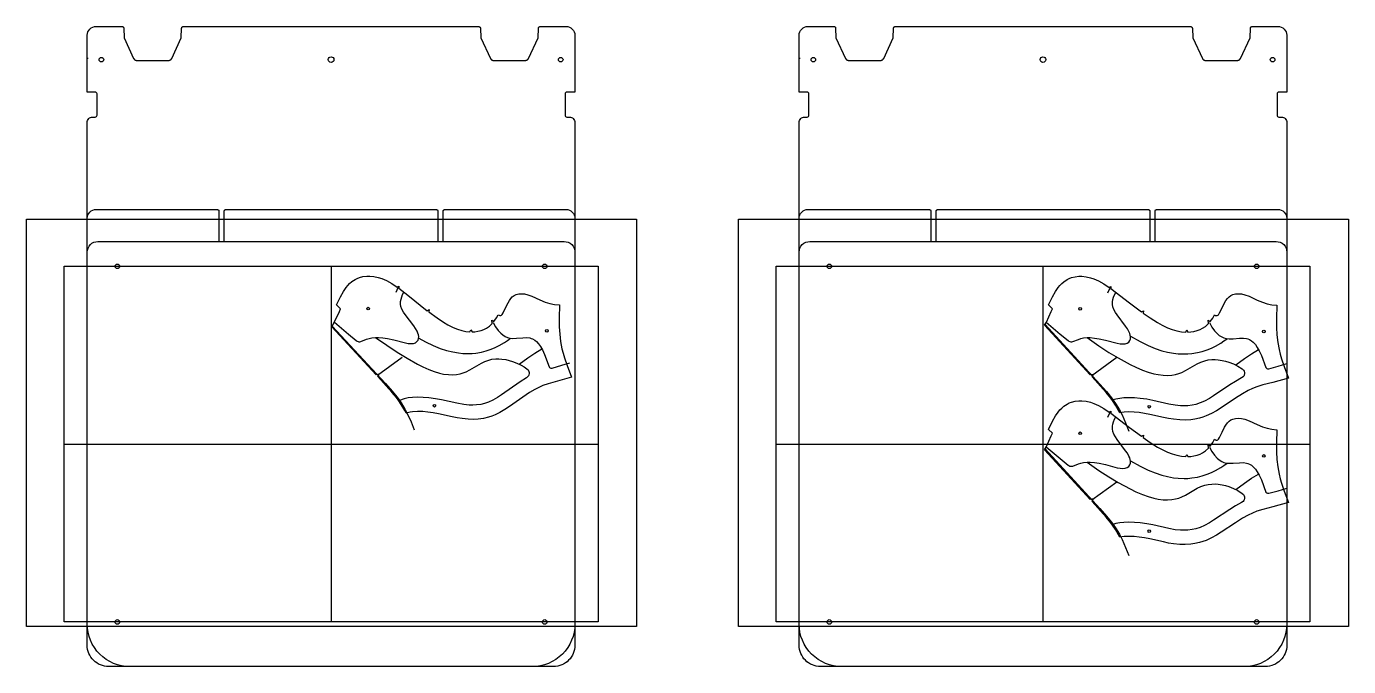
# Model space of a CAD drawing. Extents: x 1404 to 5287, y 970 to 2130.
# Drawn here: x 4545 to 5287, y 1770 to 2130 of the extents above; entities that cross this region are included whole.
import ezdxf

# ---------------------------------------------------------------- set-up
doc = ezdxf.new("R2010")
doc.units = 0
doc.header["$MEASUREMENT"] = 0
doc.layers.get('0').update_dxf_attribs({"linetype": 'CONTINUOUS'})
for name, color, linetype in [('1', 7, 'CONTINUOUS'), ('13', 7, 'CONTINUOUS'), ('8', 7, 'CONTINUOUS'), ('____78', 3, 'CONTINUOUS'), ('____79', 6, 'CONTINUOUS'), ('________', 1, 'CONTINUOUS'), ('___挂钉孔___', 3, 'CONTINUOUS'), ('车缝线', 5, 'CONTINUOUS')]:
    doc.layers.add(name, color=color, linetype=linetype)
doc.layers.get('0').off()
doc.styles.get("Standard").update_dxf_attribs({"font": 'txt', "bigfont": 'gbcbig.shx'})

# ---------------------------------------------------------------- blocks, each defined once
blk = doc.blocks.new('后领口内外-8', base_point=(71.88286, 244.97688))
at = {"layer": '1', "color": 7}
blk.add_lwpolyline([(135.3975, 258.8589), (134.2243, 251.6046), (133.6185, 246.6504), (133.3102, 242.506), (133.2464, 238.3549), (133.4682, 234.2758), (133.7554, 231.6638), (134.1477, 229.0664), (135.04, 224.5871), (136.6258, 217.7422), (128.5142, 216.4995), (123.1668, 215.7888), (119.9941, 215.1853), (117.5854, 214.5345), (115.2241, 213.7226), (111.9943, 212.3519), (107.9544, 210.3365), (99.8346, 206.0677), (97.0112, 204.7182), (94.1199, 203.5177), (91.179, 202.546), (89.2483, 202.0621), (87.2917, 201.707), (84.4656, 201.4418), (81.4419, 201.4506), (78.6963, 201.6922), (75.9767, 202.1322), (72.6479, 202.9172), (69.914, 203.7326), (67.2137, 204.6555), (59.8121, 207.4042), (56.9329, 208.3614), (54.0163, 209.1901), (51.1986, 209.8299), (48.3389, 210.298), (45.5377, 210.54), (44.1812, 210.5394), (41.795, 210.2708), (41.2678, 211.7272), (39.7, 215.521), (38.6954, 217.6179), (37.6014, 219.6673), (35.5087, 223.0962), (28.8283, 232.7365), (29.7152, 234.0676), (27.9674, 233.9647), (6.9916, 263.8885), (8.9382, 266.4627), (12.3676, 271.9662), (13.2582, 273.409), (11.2137, 275.7937), (14.1029, 280.0964), (16.1638, 282.842), (17.9416, 284.8325), (19.0414, 285.8599), (20.2227, 286.7926), (21.5953, 287.6733), (23.53, 288.6069), (24.8356, 289.0599), (26.1763, 289.3872), (28.1556, 289.6288), (30.3247, 289.5994), (31.9483, 289.3954), (34.288, 288.8425), (36.646, 287.976), (38.53, 287.0482), (40.9441, 285.5529), (43.6738, 283.4846), (46.433, 281.069), (47.4042, 281.5238), (47.1617, 280.3849), (51.6725, 275.8436), (61.3058, 265.7408), (62.5896, 266.1465), (62.1488, 264.8865), (66.2413, 260.9289), (69.5862, 258.0042), (71.8099, 256.2492), (74.425, 254.4351), (76.7092, 253.1086), (79.1005, 252.0001), (81.2697, 251.2488), (83.5085, 250.721), (84.1749, 251.8208), (84.6954, 250.5425), (86.1739, 250.4197), (87.9226, 250.4218), (89.8762, 250.631), (91.4678, 250.9883), (93.0034, 251.5257), (94.7607, 252.4236), (96.5377, 253.6735), (96.5967, 255.5679), (97.6622, 254.666), (99.2751, 256.4165), (100.5598, 258.1036), (101.0031, 257.7095), (101.4234, 257.5345), (101.8862, 257.4987), (102.3389, 257.6015), (102.7292, 257.8359), (103.4131, 258.7484), (105.1416, 261.4183), (106.9518, 264.0245), (107.8404, 265.1331), (108.8239, 266.1637), (109.7649, 266.9396), (110.8124, 267.5455), (112.0361, 267.9345), (113.5934, 268.0959), (115.1764, 267.9902), (116.7191, 267.6528), (118.5687, 266.9574), (120.7527, 265.801), (124.9024, 263.1574), (127.7129, 261.548), (130.1568, 260.4053), (132.6903, 259.5022), (135.3975, 258.8589)], dxfattribs=at)
at = {"layer": '13', "color": 7}
for centre in [(28.6405, 271.35123), (126.39938, 245.36473), (58.08636, 212.2471)]:
    blk.add_circle(centre, 0.75, dxfattribs=at)
at = {"layer": '8', "color": 1}
for points in [[(8.8276, 266.305), (15.6531, 258.6546), (19.5734, 254.4759), (19.9892, 254.1151), (20.4698, 253.8311), (21.0009, 253.6441), (21.5568, 253.5551), (22.1147, 253.5755), (25.3266, 254.431), (26.852, 254.7097), (28.3873, 254.851), (30.5247, 254.7894), (32.1663, 254.5668), (34.6174, 254.0157), (37.0316, 253.2895), (40.466, 252.0659), (46.8663, 249.4431), (48.34, 248.9684), (49.8669, 248.642), (51.2013, 248.5498), (52.412, 248.7762), (53.2778, 249.2583), (54.0481, 250.0733), (54.4629, 250.9531), (54.6568, 252.0534), (54.641, 253.0116), (54.5026, 253.9644), (54.1968, 255.1283), (53.5414, 256.7673), (52.7448, 258.3241), (48.7757, 265.2534), (48.0313, 266.7613), (47.3806, 268.4918), (47.0486, 270.0469), (47.0054, 271.4315), (47.2523, 272.9153), (47.648, 274.1339), (48.1661, 275.3155), (48.8796, 276.6401), (49.6858, 277.8951)], [(46.7988, 280.7279), (45.1457, 278.1667)], [(7.3198, 264.2919), (32.5957, 228.2351), (35.7681, 223.6089), (38.037, 219.9128), (39.8258, 216.4453), (41.4607, 212.6243), (42.5452, 209.6221), (43.9393, 205.0137), (45.1046, 200.3019)], [(30.5248, 254.7893), (36.1792, 249.5011), (41.4448, 244.9163), (46.5764, 240.7264), (51.8707, 236.7276), (54.615, 234.8083), (57.7946, 232.7934), (60.5421, 231.2902), (63.3989, 229.9997), (65.6595, 229.1904), (68.2723, 228.5014), (70.4902, 228.1374), (72.7309, 227.9921), (74.8586, 228.0768), (76.6145, 228.3179), (78.3345, 228.7166), (80.5723, 229.4834), (87.4789, 232.405), (89.6283, 233.0897), (91.8272, 233.5503), (93.6842, 233.7192), (95.7925, 233.6819), (97.5425, 233.4789), (99.2661, 233.1302), (101.4339, 232.4825), (103.1891, 231.7988), (104.9031, 231.0096), (107.3014, 229.7163), (109.5652, 228.2243), (111.0416, 227.0525), (112.4358, 225.7843), (113.0059, 225.0237), (113.301, 224.2014), (113.3524, 223.63), (113.2958, 223.0547), (112.999, 222.2088), (112.6863, 221.7324), (112.2888, 221.3364), (111.4742, 220.8447), (107.6194, 219.1288), (96.2518, 213.2206), (93.8034, 212.0477), (90.9909, 210.8897), (88.4428, 210.0905), (86.1446, 209.6244), (83.9997, 209.4292), (81.5618, 209.4558), (79.5307, 209.6515), (77.5185, 209.9823), (74.6235, 210.668), (70.7909, 211.8755), (62.4803, 214.9462), (59.264, 216.0145), (55.5955, 217.0426), (52.4957, 217.7288), (49.3555, 218.2332), (46.5413, 218.4986), (44.1926, 218.5412), (41.8591, 218.3749), (39.1296, 217.8709)], [(97.1111, 254.1579), (98.1953, 251.5737), (99.3656, 249.3483), (100.562, 247.5995), (101.5713, 246.4643), (102.8387, 245.3946), (104.0137, 244.6902), (105.3076, 244.1729), (106.8032, 243.8331), (108.9158, 243.6143), (112.4904, 243.4337), (114.6642, 243.1774), (116.3434, 242.7415), (117.1364, 242.4104), (117.8798, 241.9895), (118.9943, 241.0782), (119.7652, 240.2111), (120.7703, 238.7304), (121.6129, 237.1273), (122.4696, 235.0821), (123.3366, 232.3629), (124.9378, 225.1622), (125.1385, 224.8389), (125.7609, 224.3886), (126.5053, 224.3033), (132.118, 225.1181), (136.7741, 225.9036)], [(54.4969, 251.0684), (57.9651, 248.5616), (61.9701, 245.9002), (65.6447, 243.7657), (69.0154, 242.1165), (72.4253, 240.7691), (75.5617, 239.8044), (77.9577, 239.2398), (81.1433, 238.7195), (83.2073, 238.5246), (85.2775, 238.4443), (88.4954, 238.5533), (91.1091, 238.849), (94.0173, 239.3967), (96.4022, 240.0216), (98.7409, 240.795), (101.8401, 242.0776), (103.7746, 243.0295), (105.662, 244.0716)], [(28.8411, 233.5917), (43.896, 241.7877)], [(108.5057, 228.9623), (113.789, 231.8773), (117.9926, 233.9525), (122.2081, 235.7602)]]:
    blk.add_lwpolyline(points, dxfattribs=at)
at = {"flags": 2}
for tag, p in [('PIECE-NAME', (71.88286, 250.30019)), ('SIZE/WIDTH', (71.88286, 239.65358)), ('MATERIAL', (71.88286, 239.65358))]:
    blk.add_attdef(tag, p, '', height=0.15, dxfattribs=at)
blk = doc.blocks.new('后领口内外-8_5', base_point=(334.8302, 250.6904))
at = {"layer": '1', "color": 7}
blk.add_lwpolyline([(399.5614, 265.0235), (398.3661, 257.6503), (397.7512, 252.6323), (397.4382, 248.4344), (397.3735, 244.2298), (397.5987, 240.0981), (397.8902, 237.4523), (398.2883, 234.8215), (399.1941, 230.2844), (400.7516, 223.5798), (391.6015, 222.2826), (385.9066, 221.5905), (382.5231, 220.9958), (379.9356, 220.345), (377.3942, 219.5272), (373.9722, 218.1641), (369.6801, 216.1539), (361.1299, 211.9366), (358.2019, 210.6255), (355.2108, 209.4628), (351.9901, 208.4782), (350.1299, 208.0529), (348.2485, 207.7393), (345.4501, 207.4966), (343.3391, 207.4783), (340.175, 207.6928), (337.0411, 208.171), (333.6957, 208.9512), (330.9549, 209.7665), (328.2497, 210.6923), (320.8458, 213.4498), (317.9696, 214.4073), (315.056, 215.2353), (312.2387, 215.8742), (309.3792, 216.3416), (306.6717, 216.5802), (304.2898, 216.5231), (302.426, 221.105), (301.4065, 223.2287), (300.2964, 225.3041), (298.172, 228.7776), (291.3852, 238.5504), (292.2713, 239.88), (290.523, 239.7779), (268.7285, 270.8036), (269.9773, 272.5065), (273.4066, 278.0099), (274.3136, 279.4788), (272.2656, 281.8576), (275.1419, 286.1401), (277.2028, 288.8856), (278.9806, 290.8761), (280.0804, 291.9035), (281.2617, 292.8363), (282.6345, 293.7171), (284.5692, 294.6508), (285.8747, 295.1037), (287.2154, 295.4309), (289.1942, 295.672), (291.3627, 295.6421), (292.986, 295.4378), (295.3259, 294.885), (297.685, 294.0197), (299.571, 293.0938), (301.9062, 291.6556), (304.7129, 289.5284), (307.4609, 287.0974), (308.4297, 287.5506), (308.1863, 286.4094), (317.5522, 277.0692), (323.6189, 271.2499), (324.9212, 271.6733), (324.4963, 270.431), (328.1005, 267.1864), (331.8549, 264.0967), (334.2494, 262.3244), (337.0554, 260.4981), (339.4952, 259.1646), (342.0367, 258.0497), (344.4299, 257.2648), (346.8944, 256.7245), (347.5612, 257.8331), (348.0832, 256.5621), (349.5928, 256.4501), (351.368, 256.4591), (353.351, 256.6708), (354.9662, 257.0294), (356.5251, 257.5703), (358.286, 258.4645), (360.1236, 259.7537), (360.1811, 261.6478), (361.249, 260.7463), (362.8905, 262.5246), (364.1942, 264.2334), (364.6399, 263.8382), (365.0596, 263.6637), (365.5218, 263.6279), (365.9739, 263.7304), (366.3639, 263.9641), (367.0646, 264.8996), (368.8197, 267.6042), (370.6577, 270.2438), (371.5619, 271.3688), (372.5621, 272.4144), (373.5214, 273.2035), (374.5887, 273.8198), (375.7922, 274.2067), (377.4243, 274.3806), (379.0359, 274.273), (380.6066, 273.9299), (382.4711, 273.2314), (384.7082, 272.0506), (388.9217, 269.3728), (391.7719, 267.7443), (394.25, 266.5879), (396.8186, 265.6741), (399.5614, 265.0235)], dxfattribs=at)
at = {"layer": '13', "color": 7}
for centre in [(289.6795, 277.395), (390.4235, 251.33), (321.0828, 217.7854)]:
    blk.add_circle(centre, 0.75, dxfattribs=at)
at = {"layer": '8', "color": 1}
for points in [[(269.8866, 272.3763), (276.7225, 264.7216), (280.6397, 260.5345), (281.0553, 260.1725), (281.5359, 259.8873), (282.0674, 259.6992), (282.6238, 259.6094), (283.1824, 259.6292), (286.4703, 260.4977), (287.9437, 260.7607), (289.4263, 260.8947), (291.5638, 260.8331), (293.2053, 260.6105), (295.6565, 260.0594), (298.0707, 259.3332), (301.5051, 258.1096), (307.9053, 255.4868), (309.379, 255.0121), (310.9059, 254.6857), (312.2403, 254.5935), (313.451, 254.8199), (314.3168, 255.302), (315.0871, 256.117), (315.5019, 256.9968), (315.6958, 258.0971), (315.68, 259.0553), (315.5416, 260.0081), (315.2357, 261.172), (314.5804, 262.811), (313.7838, 264.3678), (309.8148, 271.2971), (309.0704, 272.805), (308.4197, 274.5355), (308.0877, 276.0905), (308.0444, 277.4753), (308.2913, 278.959), (308.687, 280.1776), (309.2051, 281.3592), (309.9118, 282.6722), (310.7096, 283.9168)], [(307.825, 286.7542), (306.1736, 284.1907)], [(269.0473, 271.2203), (295.2086, 233.9795), (298.4287, 229.2939), (300.7318, 225.5499), (302.547, 222.0384), (304.1818, 218.2308), (305.2907, 215.1752), (306.7152, 210.4838), (307.9049, 205.686)], [(291.5697, 260.8328), (297.3594, 255.3731), (302.4839, 250.96), (307.246, 247.2242), (313.5926, 242.7018), (316.5499, 240.7541), (319.9614, 238.7038), (322.8964, 237.1675), (325.9366, 235.84), (328.3661, 234.9905), (331.1692, 234.2646), (333.5464, 233.8818), (335.9476, 233.7334), (338.1071, 233.8224), (339.8895, 234.0654), (341.6355, 234.4673), (343.9069, 235.2428), (350.9177, 238.2035), (353.0995, 238.8969), (355.3312, 239.3632), (357.2161, 239.5343), (359.3561, 239.4965), (361.1323, 239.2909), (362.8819, 238.9377), (365.0821, 238.2817), (366.8638, 237.5892), (368.6038, 236.7897), (371.0379, 235.4799), (373.336, 233.9686), (375.6393, 232.0707), (376.2433, 231.3006), (376.5308, 230.5826), (376.614, 229.93), (376.5545, 229.2683), (376.2375, 228.3965), (375.9045, 227.9101), (375.4833, 227.5117), (374.6279, 227.034), (370.8553, 225.5297), (367.559, 224.0173), (357.7308, 219.1786), (355.1681, 218.0286), (352.2302, 216.8965), (349.732, 216.157), (347.1837, 215.6681), (345.0349, 215.4873), (342.5969, 215.5144), (340.5676, 215.7034), (338.5576, 216.026), (335.6646, 216.7043), (332.2124, 217.7783), (323.5193, 220.9899), (320.3026, 222.06), (316.6341, 223.088), (313.5345, 223.7733), (310.3945, 224.2769), (307.5804, 224.5421), (305.2317, 224.5847), (302.8982, 224.4186), (301.4709, 224.196)], [(360.6973, 260.2385), (361.799, 257.6206), (362.9875, 255.3662), (364.2018, 253.5945), (365.2259, 252.4444), (366.5113, 251.3606), (367.7027, 250.647), (369.0144, 250.1228), (370.5323, 249.7781), (372.6764, 249.5565), (376.3044, 249.3745), (378.5108, 249.1154), (380.2027, 248.6782), (381.0147, 248.341), (381.7757, 247.9113), (382.8723, 247.0219), (383.6659, 246.1389), (384.6996, 244.6266), (385.565, 242.9864), (386.4344, 240.9153), (387.3145, 238.161), (388.9029, 231.0627), (389.3819, 230.4792), (389.7185, 230.2922), (390.4572, 230.2023), (395.7873, 230.9232), (400.9323, 231.7266)], [(315.7063, 258.3991), (320.7354, 254.7253), (324.8806, 251.9627), (328.5707, 249.8092), (332.1761, 248.0399), (335.136, 246.8528), (338.4357, 245.8023), (340.9601, 245.1869), (344.3198, 244.6197), (346.4978, 244.4073), (348.6829, 244.3203), (351.949, 244.4307), (354.6019, 244.7302), (357.5538, 245.2849), (359.9747, 245.9179), (362.3489, 246.7013), (365.4942, 248.0002), (367.4576, 248.9643), (369.3735, 250.0199)], [(291.3975, 239.4051), (306.6789, 247.7069)], [(372.2612, 234.7163), (377.6238, 237.6684), (381.8902, 239.7706), (386.1693, 241.6018)]]:
    blk.add_lwpolyline(points, dxfattribs=at)
at = {"flags": 2}
for tag, p in [('PIECE-NAME', (334.8302, 256.0137)), ('SIZE/WIDTH', (334.8302, 245.3671)), ('MATERIAL', (334.8302, 245.3671))]:
    blk.add_attdef(tag, p, '', height=0.15, dxfattribs=at)

msp = doc.modelspace()

# ---------------------------------------------------------------- linework, layer by layer
at = {"layer": '____78', "color": 3}
for points in [[(4578.77, 2112.73), (4578.77, 2125.22, -0.414259), (4583.77, 2130.22), (4598.28, 2130.21), (4598.3, 2130.21), (4598.33, 2130.21), (4598.35, 2130.21), (4598.38, 2130.2), (4598.4, 2130.2), (4598.43, 2130.19), (4598.45, 2130.19), (4598.47, 2130.18), (4598.5, 2130.18), (4598.52, 2130.17), (4598.54, 2130.16), (4598.57, 2130.15), (4598.59, 2130.14), (4598.61, 2130.14), (4598.63, 2130.13), (4598.65, 2130.12), (4598.68, 2130.11), (4598.7, 2130.1), (4598.72, 2130.08), (4598.74, 2130.07), (4598.76, 2130.06), (4598.78, 2130.05), (4598.8, 2130.03), (4598.82, 2130.02), (4598.84, 2130.01), (4598.86, 2129.99), (4598.88, 2129.98), (4598.89, 2129.96), (4598.91, 2129.95), (4598.93, 2129.93), (4598.95, 2129.92), (4598.96, 2129.9), (4598.98, 2129.88), (4599, 2129.87), (4599.01, 2129.85), (4599.03, 2129.83), (4599.04, 2129.81), (4599.06, 2129.79), (4599.07, 2129.77), (4599.09, 2129.75), (4599.1, 2129.74), (4599.11, 2129.72), (4599.12, 2129.7), (4599.14, 2129.67), (4599.15, 2129.65), (4599.16, 2129.63), (4599.17, 2129.61), (4599.18, 2129.59), (4599.19, 2129.57), (4599.2, 2129.55), (4599.21, 2129.52), (4599.22, 2129.5), (4599.23, 2129.48), (4599.23, 2129.46), (4599.24, 2129.43), (4599.25, 2129.41), (4599.25, 2129.39), (4599.26, 2129.36), (4599.26, 2129.34), (4599.27, 2129.31), (4599.27, 2129.29), (4599.27, 2129.26), (4599.28, 2129.24), (4599.28, 2129.21), (4599.45, 2123.77), (4599.45, 2123.77), (4604.86, 2112.2), (4604.87, 2112.17), (4604.89, 2112.14), (4604.91, 2112.11), (4604.93, 2112.07), (4604.95, 2112.04), (4604.96, 2112.01), (4604.98, 2111.98), (4605.01, 2111.96), (4605.03, 2111.93), (4605.05, 2111.9), (4605.07, 2111.87), (4605.09, 2111.84), (4605.11, 2111.82), (4605.14, 2111.79), (4605.16, 2111.76), (4605.18, 2111.74), (4605.21, 2111.71), (4605.23, 2111.69), (4605.26, 2111.66), (4605.28, 2111.64), (4605.31, 2111.61), (4605.34, 2111.59), (4605.36, 2111.57), (4605.39, 2111.55), (4605.42, 2111.53), (4605.45, 2111.5), (4605.48, 2111.48), (4605.5, 2111.46), (4605.53, 2111.44), (4605.56, 2111.42), (4605.59, 2111.41), (4605.62, 2111.39), (4605.65, 2111.37), (4605.68, 2111.35), (4605.71, 2111.34), (4605.75, 2111.32), (4605.78, 2111.31), (4605.81, 2111.29), (4605.84, 2111.28), (4605.87, 2111.26), (4605.91, 2111.25), (4605.94, 2111.24), (4605.97, 2111.23), (4606, 2111.21), (4606.04, 2111.2), (4606.07, 2111.19), (4606.11, 2111.18), (4606.14, 2111.17), (4606.17, 2111.17), (4606.21, 2111.16), (4606.24, 2111.15), (4606.28, 2111.14), (4606.31, 2111.14), (4606.35, 2111.13), (4606.38, 2111.13), (4606.42, 2111.12), (4606.46, 2111.12), (4606.49, 2111.12), (4606.53, 2111.11), (4606.56, 2111.11), (4606.6, 2111.11), (4624.46, 2111.11), (4624.54, 2111.11), (4624.57, 2111.11), (4624.61, 2111.12), (4624.64, 2111.12), (4624.68, 2111.12), (4624.72, 2111.13), (4624.75, 2111.13), (4624.79, 2111.14), (4624.82, 2111.14), (4624.86, 2111.15), (4624.89, 2111.16), (4624.93, 2111.16), (4624.96, 2111.17), (4624.99, 2111.18), (4625.03, 2111.19), (4625.06, 2111.2), (4625.1, 2111.21), (4625.13, 2111.22), (4625.16, 2111.24), (4625.2, 2111.25), (4625.23, 2111.26), (4625.26, 2111.28), (4625.29, 2111.29), (4625.32, 2111.3), (4625.36, 2111.32), (4625.39, 2111.34), (4625.42, 2111.35), (4625.45, 2111.37), (4625.48, 2111.39), (4625.51, 2111.4), (4625.54, 2111.42), (4625.57, 2111.44), (4625.6, 2111.46), (4625.63, 2111.48), (4625.65, 2111.5), (4625.68, 2111.52), (4625.71, 2111.55), (4625.74, 2111.57), (4625.76, 2111.59), (4625.79, 2111.61), (4625.82, 2111.64), (4625.84, 2111.66), (4625.87, 2111.69), (4625.89, 2111.71), (4625.92, 2111.74), (4625.94, 2111.76), (4625.96, 2111.79), (4625.99, 2111.81), (4626.01, 2111.84), (4626.03, 2111.87), (4626.05, 2111.9), (4626.08, 2111.93), (4626.1, 2111.95), (4626.12, 2111.98), (4626.14, 2112.01), (4626.16, 2112.04), (4626.17, 2112.07), (4626.19, 2112.11), (4626.21, 2112.14), (4626.23, 2112.17), (4626.24, 2112.2), (4626.26, 2112.23), (4631.64, 2123.77), (4631.82, 2129.21), (4631.82, 2129.24), (4631.82, 2129.26), (4631.83, 2129.29), (4631.83, 2129.31), (4631.84, 2129.33), (4631.84, 2129.36), (4631.85, 2129.38), (4631.85, 2129.41), (4631.86, 2129.43), (4631.87, 2129.45), (4631.88, 2129.47), (4631.89, 2129.5), (4631.89, 2129.52), (4631.9, 2129.54), (4631.91, 2129.56), (4631.92, 2129.58), (4631.93, 2129.6), (4631.95, 2129.63), (4631.96, 2129.65), (4631.97, 2129.67), (4631.98, 2129.69), (4631.99, 2129.71), (4632.01, 2129.73), (4632.02, 2129.74), (4632.03, 2129.76), (4632.05, 2129.78), (4632.06, 2129.8), (4632.08, 2129.82), (4632.09, 2129.84), (4632.11, 2129.85), (4632.12, 2129.87), (4632.14, 2129.89), (4632.16, 2129.9), (4632.18, 2129.92), (4632.19, 2129.94), (4632.21, 2129.95), (4632.23, 2129.97), (4632.25, 2129.98), (4632.27, 2130), (4632.28, 2130.01), (4632.3, 2130.02), (4632.32, 2130.04), (4632.34, 2130.05), (4632.36, 2130.06), (4632.38, 2130.07), (4632.4, 2130.08), (4632.43, 2130.1), (4632.45, 2130.11), (4632.47, 2130.12), (4632.49, 2130.13), (4632.51, 2130.13), (4632.53, 2130.14), (4632.56, 2130.15), (4632.58, 2130.16), (4632.6, 2130.17), (4632.62, 2130.17), (4632.65, 2130.18), (4632.67, 2130.19), (4632.69, 2130.19), (4632.72, 2130.2), (4632.74, 2130.2), (4632.77, 2130.21), (4632.79, 2130.21), (4632.82, 2130.21), (4798.73, 2130.21), (4798.77, 2130.2), (4798.82, 2130.18), (4798.86, 2130.17), (4798.9, 2130.15), (4798.95, 2130.13), (4798.99, 2130.11), (4799.03, 2130.09), (4799.07, 2130.07), (4799.11, 2130.04), (4799.15, 2130.02), (4799.18, 2129.99), (4799.22, 2129.96), (4799.26, 2129.93), (4799.29, 2129.9), (4799.32, 2129.87), (4799.36, 2129.84), (4799.39, 2129.81), (4799.42, 2129.78), (4799.45, 2129.74), (4799.48, 2129.71), (4799.51, 2129.67), (4799.53, 2129.63), (4799.56, 2129.59), (4799.58, 2129.55), (4799.6, 2129.51), (4799.63, 2129.47), (4799.65, 2129.43), (4799.67, 2129.39), (4799.68, 2129.35), (4799.7, 2129.3), (4799.71, 2129.26), (4799.73, 2129.21), (4799.9, 2123.77), (4799.9, 2123.77), (4805.31, 2112.2), (4805.33, 2112.17), (4805.34, 2112.13), (4805.36, 2112.1), (4805.38, 2112.07), (4805.4, 2112.04), (4805.42, 2112.01), (4805.44, 2111.98), (4805.46, 2111.95), (4805.48, 2111.92), (4805.5, 2111.89), (4805.52, 2111.87), (4805.55, 2111.84), (4805.57, 2111.81), (4805.59, 2111.79), (4805.62, 2111.76), (4805.64, 2111.73), (4805.66, 2111.71), (4805.69, 2111.68), (4805.71, 2111.66), (4805.74, 2111.63), (4805.77, 2111.61), (4805.79, 2111.59), (4805.82, 2111.57), (4805.85, 2111.54), (4805.87, 2111.52), (4805.9, 2111.5), (4805.93, 2111.48), (4805.96, 2111.46), (4805.99, 2111.44), (4806.02, 2111.42), (4806.05, 2111.4), (4806.08, 2111.38), (4806.11, 2111.37), (4806.14, 2111.35), (4806.17, 2111.33), (4806.2, 2111.32), (4806.23, 2111.3), (4806.26, 2111.29), (4806.29, 2111.27), (4806.33, 2111.26), (4806.36, 2111.25), (4806.39, 2111.23), (4806.43, 2111.22), (4806.46, 2111.21), (4806.49, 2111.2), (4806.53, 2111.19), (4806.56, 2111.18), (4806.59, 2111.17), (4806.63, 2111.16), (4806.66, 2111.15), (4806.7, 2111.15), (4806.73, 2111.14), (4806.77, 2111.13), (4806.8, 2111.13), (4806.84, 2111.12), (4806.87, 2111.12), (4806.91, 2111.12), (4806.95, 2111.11), (4806.98, 2111.11), (4807.02, 2111.11), (4807.05, 2111.11), (4824.92, 2111.11), (4825, 2111.11), (4825.03, 2111.11), (4825.07, 2111.11), (4825.1, 2111.12), (4825.14, 2111.12), (4825.18, 2111.12), (4825.21, 2111.13), (4825.25, 2111.14), (4825.28, 2111.14), (4825.32, 2111.15), (4825.35, 2111.16), (4825.39, 2111.16), (4825.42, 2111.17), (4825.45, 2111.18), (4825.49, 2111.19), (4825.52, 2111.2), (4825.56, 2111.21), (4825.59, 2111.22), (4825.62, 2111.23), (4825.66, 2111.25), (4825.69, 2111.26), (4825.72, 2111.27), (4825.75, 2111.29), (4825.78, 2111.3), (4825.82, 2111.32), (4825.85, 2111.33), (4825.88, 2111.35), (4825.91, 2111.37), (4825.94, 2111.39), (4825.97, 2111.4), (4826, 2111.42), (4826.03, 2111.44), (4826.06, 2111.46), (4826.09, 2111.48), (4826.11, 2111.5), (4826.14, 2111.52), (4826.17, 2111.54), (4826.2, 2111.57), (4826.22, 2111.59), (4826.25, 2111.61), (4826.28, 2111.64), (4826.3, 2111.66), (4826.33, 2111.68), (4826.35, 2111.71), (4826.38, 2111.73), (4826.4, 2111.76), (4826.42, 2111.79), (4826.45, 2111.81), (4826.47, 2111.84), (4826.49, 2111.87), (4826.51, 2111.9), (4826.54, 2111.93), (4826.56, 2111.95), (4826.58, 2111.98), (4826.6, 2112.01), (4826.62, 2112.04), (4826.63, 2112.07), (4826.65, 2112.1), (4826.67, 2112.14), (4826.69, 2112.17), (4826.7, 2112.2), (4826.72, 2112.23), (4832.09, 2123.77), (4832.09, 2123.77), (4832.27, 2129.21), (4832.27, 2129.24), (4832.27, 2129.26), (4832.28, 2129.29), (4832.28, 2129.31), (4832.29, 2129.33), (4832.3, 2129.36), (4832.3, 2129.38), (4832.31, 2129.4), (4832.32, 2129.42), (4832.32, 2129.45), (4832.33, 2129.47), (4832.34, 2129.49), (4832.35, 2129.51), (4832.36, 2129.54), (4832.37, 2129.56), (4832.38, 2129.58), (4832.39, 2129.6), (4832.4, 2129.62), (4832.41, 2129.64), (4832.43, 2129.66), (4832.44, 2129.68), (4832.45, 2129.7), (4832.47, 2129.72), (4832.48, 2129.74), (4832.49, 2129.76), (4832.51, 2129.77), (4832.52, 2129.79), (4832.54, 2129.81), (4832.55, 2129.83), (4832.57, 2129.85), (4832.58, 2129.86), (4832.6, 2129.88), (4832.62, 2129.9), (4832.63, 2129.91), (4832.65, 2129.93), (4832.67, 2129.94), (4832.69, 2129.96), (4832.7, 2129.97), (4832.72, 2129.99), (4832.74, 2130), (4832.76, 2130.01), (4832.78, 2130.03), (4832.8, 2130.04), (4832.82, 2130.05), (4832.84, 2130.06), (4832.86, 2130.08), (4832.88, 2130.09), (4832.9, 2130.1), (4832.92, 2130.11), (4832.94, 2130.12), (4832.97, 2130.13), (4832.99, 2130.14), (4833.01, 2130.15), (4833.03, 2130.15), (4833.05, 2130.16), (4833.08, 2130.17), (4833.1, 2130.18), (4833.12, 2130.18), (4833.15, 2130.19), (4833.17, 2130.2), (4833.19, 2130.2), (4833.22, 2130.21), (4833.24, 2130.21), (4833.27, 2130.21), (4847.77, 2130.21, -0.414214), (4852.77, 2125.21), (4852.77, 2100.25), (4852.77, 2093.25), (4848.27, 2093.25, 0.414214), (4847.27, 2092.25), (4847.27, 2080.25, 0.414214), (4848.27, 2079.25), (4849.77, 2079.25, -0.414214), (4852.77, 2076.25), (4852.77, 1908.27), (4852.77, 1794.18, -0.415288), (4828.77, 1770.21), (4602.77, 1770.21, -0.415288), (4578.77, 1794.18), (4578.77, 1794.38), (4578.77, 1825.23), (4578.77, 2076.25, -0.414214), (4581.77, 2079.25), (4583.27, 2079.25, 0.414214), (4584.27, 2080.25), (4584.27, 2092.25, 0.414214), (4583.27, 2093.25), (4578.77, 2093.25), (4578.77, 2100.25), (4578.77, 2112.53), (4578.97, 2112.53), (4578.97, 2111.98)], [(4978.77, 2112.73), (4978.77, 2125.22, -0.414259), (4983.77, 2130.22), (4998.28, 2130.21), (4998.3, 2130.21), (4998.33, 2130.21), (4998.35, 2130.21), (4998.38, 2130.2), (4998.4, 2130.2), (4998.43, 2130.19), (4998.45, 2130.19), (4998.47, 2130.18), (4998.5, 2130.18), (4998.52, 2130.17), (4998.54, 2130.16), (4998.57, 2130.15), (4998.59, 2130.14), (4998.61, 2130.14), (4998.63, 2130.13), (4998.65, 2130.12), (4998.68, 2130.11), (4998.7, 2130.1), (4998.72, 2130.08), (4998.74, 2130.07), (4998.76, 2130.06), (4998.78, 2130.05), (4998.8, 2130.03), (4998.82, 2130.02), (4998.84, 2130.01), (4998.86, 2129.99), (4998.88, 2129.98), (4998.89, 2129.96), (4998.91, 2129.95), (4998.93, 2129.93), (4998.95, 2129.92), (4998.96, 2129.9), (4998.98, 2129.88), (4999, 2129.87), (4999.01, 2129.85), (4999.03, 2129.83), (4999.04, 2129.81), (4999.06, 2129.79), (4999.07, 2129.77), (4999.09, 2129.75), (4999.1, 2129.74), (4999.11, 2129.72), (4999.12, 2129.7), (4999.14, 2129.67), (4999.15, 2129.65), (4999.16, 2129.63), (4999.17, 2129.61), (4999.18, 2129.59), (4999.19, 2129.57), (4999.2, 2129.55), (4999.21, 2129.52), (4999.22, 2129.5), (4999.23, 2129.48), (4999.23, 2129.46), (4999.24, 2129.43), (4999.25, 2129.41), (4999.25, 2129.39), (4999.26, 2129.36), (4999.26, 2129.34), (4999.27, 2129.31), (4999.27, 2129.29), (4999.27, 2129.26), (4999.28, 2129.24), (4999.28, 2129.21), (4999.45, 2123.77), (4999.45, 2123.77), (5004.86, 2112.2), (5004.87, 2112.17), (5004.89, 2112.14), (5004.91, 2112.11), (5004.93, 2112.07), (5004.95, 2112.04), (5004.96, 2112.01), (5004.98, 2111.98), (5005.01, 2111.96), (5005.03, 2111.93), (5005.05, 2111.9), (5005.07, 2111.87), (5005.09, 2111.84), (5005.11, 2111.82), (5005.14, 2111.79), (5005.16, 2111.76), (5005.18, 2111.74), (5005.21, 2111.71), (5005.23, 2111.69), (5005.26, 2111.66), (5005.28, 2111.64), (5005.31, 2111.61), (5005.34, 2111.59), (5005.36, 2111.57), (5005.39, 2111.55), (5005.42, 2111.53), (5005.45, 2111.5), (5005.48, 2111.48), (5005.5, 2111.46), (5005.53, 2111.44), (5005.56, 2111.42), (5005.59, 2111.41), (5005.62, 2111.39), (5005.65, 2111.37), (5005.68, 2111.35), (5005.71, 2111.34), (5005.75, 2111.32), (5005.78, 2111.31), (5005.81, 2111.29), (5005.84, 2111.28), (5005.87, 2111.26), (5005.91, 2111.25), (5005.94, 2111.24), (5005.97, 2111.23), (5006, 2111.21), (5006.04, 2111.2), (5006.07, 2111.19), (5006.11, 2111.18), (5006.14, 2111.17), (5006.17, 2111.17), (5006.21, 2111.16), (5006.24, 2111.15), (5006.28, 2111.14), (5006.31, 2111.14), (5006.35, 2111.13), (5006.38, 2111.13), (5006.42, 2111.12), (5006.46, 2111.12), (5006.49, 2111.12), (5006.53, 2111.11), (5006.56, 2111.11), (5006.6, 2111.11), (5024.46, 2111.11), (5024.54, 2111.11), (5024.57, 2111.11), (5024.61, 2111.12), (5024.64, 2111.12), (5024.68, 2111.12), (5024.72, 2111.13), (5024.75, 2111.13), (5024.79, 2111.14), (5024.82, 2111.14), (5024.86, 2111.15), (5024.89, 2111.16), (5024.93, 2111.16), (5024.96, 2111.17), (5024.99, 2111.18), (5025.03, 2111.19), (5025.06, 2111.2), (5025.1, 2111.21), (5025.13, 2111.22), (5025.16, 2111.24), (5025.2, 2111.25), (5025.23, 2111.26), (5025.26, 2111.28), (5025.29, 2111.29), (5025.32, 2111.3), (5025.36, 2111.32), (5025.39, 2111.34), (5025.42, 2111.35), (5025.45, 2111.37), (5025.48, 2111.39), (5025.51, 2111.4), (5025.54, 2111.42), (5025.57, 2111.44), (5025.6, 2111.46), (5025.63, 2111.48), (5025.65, 2111.5), (5025.68, 2111.52), (5025.71, 2111.55), (5025.74, 2111.57), (5025.76, 2111.59), (5025.79, 2111.61), (5025.82, 2111.64), (5025.84, 2111.66), (5025.87, 2111.69), (5025.89, 2111.71), (5025.92, 2111.74), (5025.94, 2111.76), (5025.96, 2111.79), (5025.99, 2111.81), (5026.01, 2111.84), (5026.03, 2111.87), (5026.05, 2111.9), (5026.08, 2111.93), (5026.1, 2111.95), (5026.12, 2111.98), (5026.14, 2112.01), (5026.16, 2112.04), (5026.17, 2112.07), (5026.19, 2112.11), (5026.21, 2112.14), (5026.23, 2112.17), (5026.24, 2112.2), (5026.26, 2112.23), (5031.64, 2123.77), (5031.82, 2129.21), (5031.82, 2129.24), (5031.82, 2129.26), (5031.83, 2129.29), (5031.83, 2129.31), (5031.84, 2129.33), (5031.84, 2129.36), (5031.85, 2129.38), (5031.85, 2129.41), (5031.86, 2129.43), (5031.87, 2129.45), (5031.88, 2129.47), (5031.89, 2129.5), (5031.89, 2129.52), (5031.9, 2129.54), (5031.91, 2129.56), (5031.92, 2129.58), (5031.93, 2129.6), (5031.95, 2129.63), (5031.96, 2129.65), (5031.97, 2129.67), (5031.98, 2129.69), (5031.99, 2129.71), (5032.01, 2129.73), (5032.02, 2129.74), (5032.03, 2129.76), (5032.05, 2129.78), (5032.06, 2129.8), (5032.08, 2129.82), (5032.09, 2129.84), (5032.11, 2129.85), (5032.12, 2129.87), (5032.14, 2129.89), (5032.16, 2129.9), (5032.18, 2129.92), (5032.19, 2129.94), (5032.21, 2129.95), (5032.23, 2129.97), (5032.25, 2129.98), (5032.27, 2130), (5032.28, 2130.01), (5032.3, 2130.02), (5032.32, 2130.04), (5032.34, 2130.05), (5032.36, 2130.06), (5032.38, 2130.07), (5032.4, 2130.08), (5032.43, 2130.1), (5032.45, 2130.11), (5032.47, 2130.12), (5032.49, 2130.13), (5032.51, 2130.13), (5032.53, 2130.14), (5032.56, 2130.15), (5032.58, 2130.16), (5032.6, 2130.17), (5032.62, 2130.17), (5032.65, 2130.18), (5032.67, 2130.19), (5032.69, 2130.19), (5032.72, 2130.2), (5032.74, 2130.2), (5032.77, 2130.21), (5032.79, 2130.21), (5032.82, 2130.21), (5198.73, 2130.21), (5198.77, 2130.2), (5198.82, 2130.18), (5198.86, 2130.17), (5198.9, 2130.15), (5198.95, 2130.13), (5198.99, 2130.11), (5199.03, 2130.09), (5199.07, 2130.07), (5199.11, 2130.04), (5199.15, 2130.02), (5199.18, 2129.99), (5199.22, 2129.96), (5199.26, 2129.93), (5199.29, 2129.9), (5199.32, 2129.87), (5199.36, 2129.84), (5199.39, 2129.81), (5199.42, 2129.78), (5199.45, 2129.74), (5199.48, 2129.71), (5199.51, 2129.67), (5199.53, 2129.63), (5199.56, 2129.59), (5199.58, 2129.55), (5199.6, 2129.51), (5199.63, 2129.47), (5199.65, 2129.43), (5199.67, 2129.39), (5199.68, 2129.35), (5199.7, 2129.3), (5199.71, 2129.26), (5199.73, 2129.21), (5199.9, 2123.77), (5199.9, 2123.77), (5205.31, 2112.2), (5205.33, 2112.17), (5205.34, 2112.13), (5205.36, 2112.1), (5205.38, 2112.07), (5205.4, 2112.04), (5205.42, 2112.01), (5205.44, 2111.98), (5205.46, 2111.95), (5205.48, 2111.92), (5205.5, 2111.89), (5205.52, 2111.87), (5205.55, 2111.84), (5205.57, 2111.81), (5205.59, 2111.79), (5205.62, 2111.76), (5205.64, 2111.73), (5205.66, 2111.71), (5205.69, 2111.68), (5205.71, 2111.66), (5205.74, 2111.63), (5205.77, 2111.61), (5205.79, 2111.59), (5205.82, 2111.57), (5205.85, 2111.54), (5205.87, 2111.52), (5205.9, 2111.5), (5205.93, 2111.48), (5205.96, 2111.46), (5205.99, 2111.44), (5206.02, 2111.42), (5206.05, 2111.4), (5206.08, 2111.38), (5206.11, 2111.37), (5206.14, 2111.35), (5206.17, 2111.33), (5206.2, 2111.32), (5206.23, 2111.3), (5206.26, 2111.29), (5206.29, 2111.27), (5206.33, 2111.26), (5206.36, 2111.25), (5206.39, 2111.23), (5206.43, 2111.22), (5206.46, 2111.21), (5206.49, 2111.2), (5206.53, 2111.19), (5206.56, 2111.18), (5206.59, 2111.17), (5206.63, 2111.16), (5206.66, 2111.15), (5206.7, 2111.15), (5206.73, 2111.14), (5206.77, 2111.13), (5206.8, 2111.13), (5206.84, 2111.12), (5206.87, 2111.12), (5206.91, 2111.12), (5206.95, 2111.11), (5206.98, 2111.11), (5207.02, 2111.11), (5207.05, 2111.11), (5224.92, 2111.11), (5225, 2111.11), (5225.03, 2111.11), (5225.07, 2111.11), (5225.1, 2111.12), (5225.14, 2111.12), (5225.18, 2111.12), (5225.21, 2111.13), (5225.25, 2111.14), (5225.28, 2111.14), (5225.32, 2111.15), (5225.35, 2111.16), (5225.39, 2111.16), (5225.42, 2111.17), (5225.45, 2111.18), (5225.49, 2111.19), (5225.52, 2111.2), (5225.56, 2111.21), (5225.59, 2111.22), (5225.62, 2111.23), (5225.66, 2111.25), (5225.69, 2111.26), (5225.72, 2111.27), (5225.75, 2111.29), (5225.78, 2111.3), (5225.82, 2111.32), (5225.85, 2111.33), (5225.88, 2111.35), (5225.91, 2111.37), (5225.94, 2111.39), (5225.97, 2111.4), (5226, 2111.42), (5226.03, 2111.44), (5226.06, 2111.46), (5226.09, 2111.48), (5226.11, 2111.5), (5226.14, 2111.52), (5226.17, 2111.54), (5226.2, 2111.57), (5226.22, 2111.59), (5226.25, 2111.61), (5226.28, 2111.64), (5226.3, 2111.66), (5226.33, 2111.68), (5226.35, 2111.71), (5226.38, 2111.73), (5226.4, 2111.76), (5226.42, 2111.79), (5226.45, 2111.81), (5226.47, 2111.84), (5226.49, 2111.87), (5226.51, 2111.9), (5226.54, 2111.93), (5226.56, 2111.95), (5226.58, 2111.98), (5226.6, 2112.01), (5226.62, 2112.04), (5226.63, 2112.07), (5226.65, 2112.1), (5226.67, 2112.14), (5226.69, 2112.17), (5226.7, 2112.2), (5226.72, 2112.23), (5232.09, 2123.77), (5232.09, 2123.77), (5232.27, 2129.21), (5232.27, 2129.24), (5232.27, 2129.26), (5232.28, 2129.29), (5232.28, 2129.31), (5232.29, 2129.33), (5232.3, 2129.36), (5232.3, 2129.38), (5232.31, 2129.4), (5232.32, 2129.42), (5232.32, 2129.45), (5232.33, 2129.47), (5232.34, 2129.49), (5232.35, 2129.51), (5232.36, 2129.54), (5232.37, 2129.56), (5232.38, 2129.58), (5232.39, 2129.6), (5232.4, 2129.62), (5232.41, 2129.64), (5232.43, 2129.66), (5232.44, 2129.68), (5232.45, 2129.7), (5232.47, 2129.72), (5232.48, 2129.74), (5232.49, 2129.76), (5232.51, 2129.77), (5232.52, 2129.79), (5232.54, 2129.81), (5232.55, 2129.83), (5232.57, 2129.85), (5232.58, 2129.86), (5232.6, 2129.88), (5232.62, 2129.9), (5232.63, 2129.91), (5232.65, 2129.93), (5232.67, 2129.94), (5232.69, 2129.96), (5232.7, 2129.97), (5232.72, 2129.99), (5232.74, 2130), (5232.76, 2130.01), (5232.78, 2130.03), (5232.8, 2130.04), (5232.82, 2130.05), (5232.84, 2130.06), (5232.86, 2130.08), (5232.88, 2130.09), (5232.9, 2130.1), (5232.92, 2130.11), (5232.94, 2130.12), (5232.97, 2130.13), (5232.99, 2130.14), (5233.01, 2130.15), (5233.03, 2130.15), (5233.05, 2130.16), (5233.08, 2130.17), (5233.1, 2130.18), (5233.12, 2130.18), (5233.15, 2130.19), (5233.17, 2130.2), (5233.19, 2130.2), (5233.22, 2130.21), (5233.24, 2130.21), (5233.27, 2130.21), (5247.77, 2130.21, -0.414214), (5252.77, 2125.21), (5252.77, 2100.25), (5252.77, 2093.25), (5248.27, 2093.25, 0.414214), (5247.27, 2092.25), (5247.27, 2080.25, 0.414214), (5248.27, 2079.25), (5249.77, 2079.25, -0.414214), (5252.77, 2076.25), (5252.77, 1908.27), (5252.77, 1794.18, -0.415288), (5228.77, 1770.21), (5002.77, 1770.21, -0.415288), (4978.77, 1794.18), (4978.77, 1794.38), (4978.77, 1825.23), (4978.77, 2076.25, -0.414214), (4981.77, 2079.25), (4983.27, 2079.25, 0.414214), (4984.27, 2080.25), (4984.27, 2092.25, 0.414214), (4983.27, 2093.25), (4978.77, 2093.25), (4978.77, 2100.25), (4978.77, 2112.53), (4978.97, 2112.53), (4978.97, 2111.98)]]:
    msp.add_lwpolyline(points, format="xyb", dxfattribs=at)
at = {"layer": '____78'}
for points in [[(4715.77, 2009.28), (4778.77, 2009.28), (4778.77, 2026.28), (4778.77, 2026.3), (4778.77, 2026.33), (4778.77, 2026.35), (4778.78, 2026.37), (4778.78, 2026.4), (4778.78, 2026.42), (4778.78, 2026.45), (4778.79, 2026.47), (4778.79, 2026.5), (4778.8, 2026.52), (4778.81, 2026.54), (4778.81, 2026.57), (4778.82, 2026.59), (4778.83, 2026.61), (4778.84, 2026.64), (4778.85, 2026.66), (4778.86, 2026.68), (4778.87, 2026.7), (4778.88, 2026.72), (4778.89, 2026.75), (4778.9, 2026.77), (4778.91, 2026.79), (4778.92, 2026.81), (4778.94, 2026.83), (4778.95, 2026.85), (4778.97, 2026.87), (4778.98, 2026.89), (4779, 2026.91), (4779.01, 2026.93), (4779.03, 2026.95), (4779.05, 2026.96), (4779.06, 2026.98), (4779.08, 2027), (4779.1, 2027.02), (4779.12, 2027.03), (4779.14, 2027.05), (4779.15, 2027.06), (4779.17, 2027.08), (4779.19, 2027.09), (4779.21, 2027.11), (4779.24, 2027.12), (4779.26, 2027.13), (4779.28, 2027.15), (4779.3, 2027.16), (4779.32, 2027.17), (4779.34, 2027.18), (4779.36, 2027.19), (4779.39, 2027.2), (4779.41, 2027.21), (4779.43, 2027.22), (4779.46, 2027.22), (4779.48, 2027.23), (4779.5, 2027.24), (4779.53, 2027.25), (4779.55, 2027.25), (4779.57, 2027.26), (4779.6, 2027.26), (4779.62, 2027.26), (4779.65, 2027.27), (4779.67, 2027.27), (4779.7, 2027.27), (4779.72, 2027.27), (4779.75, 2027.28), (4779.77, 2027.28), (4847.77, 2027.28, -0.414214), (4852.77, 2022.28), (4852.77, 1908.31), (4852.77, 1782.25, -0.414214), (4840.77, 1770.25), (4590.77, 1770.25, -0.414214), (4578.77, 1782.25), (4578.77, 1782.45), (4578.77, 1798.61), (4578.77, 2022.28, -0.414214), (4583.77, 2027.28), (4651.8, 2027.28), (4651.82, 2027.27), (4651.85, 2027.27), (4651.87, 2027.27), (4651.9, 2027.27), (4651.92, 2027.26), (4651.95, 2027.26), (4651.97, 2027.26), (4651.99, 2027.25), (4652.02, 2027.25), (4652.04, 2027.24), (4652.06, 2027.23), (4652.09, 2027.23), (4652.11, 2027.22), (4652.13, 2027.21), (4652.16, 2027.2), (4652.18, 2027.19), (4652.2, 2027.18), (4652.22, 2027.17), (4652.24, 2027.16), (4652.27, 2027.15), (4652.29, 2027.13), (4652.31, 2027.12), (4652.33, 2027.11), (4652.35, 2027.09), (4652.37, 2027.08), (4652.39, 2027.07), (4652.41, 2027.05), (4652.43, 2027.03), (4652.45, 2027.02), (4652.46, 2027), (4652.48, 2026.98), (4652.5, 2026.97), (4652.52, 2026.95), (4652.53, 2026.93), (4652.55, 2026.91), (4652.56, 2026.89), (4652.58, 2026.87), (4652.59, 2026.85), (4652.61, 2026.83), (4652.62, 2026.81), (4652.63, 2026.79), (4652.64, 2026.77), (4652.66, 2026.75), (4652.67, 2026.73), (4652.68, 2026.7), (4652.69, 2026.68), (4652.7, 2026.66), (4652.71, 2026.64), (4652.72, 2026.61), (4652.72, 2026.59), (4652.73, 2026.57), (4652.74, 2026.54), (4652.74, 2026.52), (4652.75, 2026.5), (4652.75, 2026.47), (4652.76, 2026.45), (4652.76, 2026.42), (4652.77, 2026.4), (4652.77, 2026.37), (4652.77, 2026.35), (4652.77, 2026.33), (4652.77, 2026.3), (4652.77, 2026.28), (4652.77, 2009.28), (4715.57, 2009.28), (4715.57, 2009.08)], [(5115.77, 2009.28), (5178.77, 2009.28), (5178.77, 2026.28), (5178.77, 2026.3), (5178.77, 2026.33), (5178.77, 2026.35), (5178.78, 2026.37), (5178.78, 2026.4), (5178.78, 2026.42), (5178.78, 2026.45), (5178.79, 2026.47), (5178.79, 2026.5), (5178.8, 2026.52), (5178.81, 2026.54), (5178.81, 2026.57), (5178.82, 2026.59), (5178.83, 2026.61), (5178.84, 2026.64), (5178.85, 2026.66), (5178.86, 2026.68), (5178.87, 2026.7), (5178.88, 2026.72), (5178.89, 2026.75), (5178.9, 2026.77), (5178.91, 2026.79), (5178.92, 2026.81), (5178.94, 2026.83), (5178.95, 2026.85), (5178.97, 2026.87), (5178.98, 2026.89), (5179, 2026.91), (5179.01, 2026.93), (5179.03, 2026.95), (5179.05, 2026.96), (5179.06, 2026.98), (5179.08, 2027), (5179.1, 2027.02), (5179.12, 2027.03), (5179.14, 2027.05), (5179.15, 2027.06), (5179.17, 2027.08), (5179.19, 2027.09), (5179.21, 2027.11), (5179.24, 2027.12), (5179.26, 2027.13), (5179.28, 2027.15), (5179.3, 2027.16), (5179.32, 2027.17), (5179.34, 2027.18), (5179.36, 2027.19), (5179.39, 2027.2), (5179.41, 2027.21), (5179.43, 2027.22), (5179.46, 2027.22), (5179.48, 2027.23), (5179.5, 2027.24), (5179.53, 2027.25), (5179.55, 2027.25), (5179.57, 2027.26), (5179.6, 2027.26), (5179.62, 2027.26), (5179.65, 2027.27), (5179.67, 2027.27), (5179.7, 2027.27), (5179.72, 2027.27), (5179.75, 2027.28), (5179.77, 2027.28), (5247.77, 2027.28, -0.414214), (5252.77, 2022.28), (5252.77, 1908.31), (5252.77, 1782.25, -0.414214), (5240.77, 1770.25), (4990.77, 1770.25, -0.414214), (4978.77, 1782.25), (4978.77, 1782.45), (4978.77, 1798.61), (4978.77, 2022.28, -0.414214), (4983.77, 2027.28), (5051.8, 2027.28), (5051.82, 2027.27), (5051.85, 2027.27), (5051.87, 2027.27), (5051.9, 2027.27), (5051.92, 2027.26), (5051.95, 2027.26), (5051.97, 2027.26), (5051.99, 2027.25), (5052.02, 2027.25), (5052.04, 2027.24), (5052.06, 2027.23), (5052.09, 2027.23), (5052.11, 2027.22), (5052.13, 2027.21), (5052.16, 2027.2), (5052.18, 2027.19), (5052.2, 2027.18), (5052.22, 2027.17), (5052.24, 2027.16), (5052.27, 2027.15), (5052.29, 2027.13), (5052.31, 2027.12), (5052.33, 2027.11), (5052.35, 2027.09), (5052.37, 2027.08), (5052.39, 2027.07), (5052.41, 2027.05), (5052.43, 2027.03), (5052.45, 2027.02), (5052.46, 2027), (5052.48, 2026.98), (5052.5, 2026.97), (5052.52, 2026.95), (5052.53, 2026.93), (5052.55, 2026.91), (5052.56, 2026.89), (5052.58, 2026.87), (5052.59, 2026.85), (5052.61, 2026.83), (5052.62, 2026.81), (5052.63, 2026.79), (5052.64, 2026.77), (5052.66, 2026.75), (5052.67, 2026.73), (5052.68, 2026.7), (5052.69, 2026.68), (5052.7, 2026.66), (5052.71, 2026.64), (5052.72, 2026.61), (5052.72, 2026.59), (5052.73, 2026.57), (5052.74, 2026.54), (5052.74, 2026.52), (5052.75, 2026.5), (5052.75, 2026.47), (5052.76, 2026.45), (5052.76, 2026.42), (5052.77, 2026.4), (5052.77, 2026.37), (5052.77, 2026.35), (5052.77, 2026.33), (5052.77, 2026.3), (5052.77, 2026.28), (5052.77, 2009.28), (5115.57, 2009.28), (5115.57, 2009.08)]]:
    msp.add_lwpolyline(points, format="xyb", dxfattribs=at)
for centre, radius in [((4586.74, 2111.53), 1.3), ((4715.77, 2111.53), 1.6), ((4844.79, 2111.53), 1.3), ((4986.74, 2111.53), 1.3), ((5115.77, 2111.53), 1.6), ((5244.79, 2111.53), 1.3), ((4595.72, 1995.3), 1.3), ((4835.82, 1995.3), 1.3), ((4995.72, 1995.3), 1.3), ((5235.82, 1995.3), 1.3), ((4595.72, 1795.3), 1.3), ((4835.82, 1795.3), 1.3), ((4995.72, 1795.3), 1.3), ((5235.82, 1795.3), 1.3)]:
    msp.add_circle(centre, radius, dxfattribs=at)
at = {"layer": '____79'}
for points in [[(4620.47, 2009.28), (4655.77, 2009.28), (4655.77, 2026.28), (4655.77, 2026.3), (4655.78, 2026.33), (4655.78, 2026.35), (4655.78, 2026.37), (4655.78, 2026.4), (4655.79, 2026.42), (4655.79, 2026.45), (4655.79, 2026.47), (4655.8, 2026.5), (4655.8, 2026.52), (4655.81, 2026.54), (4655.82, 2026.57), (4655.82, 2026.59), (4655.83, 2026.61), (4655.84, 2026.64), (4655.85, 2026.66), (4655.86, 2026.68), (4655.87, 2026.7), (4655.88, 2026.72), (4655.89, 2026.75), (4655.9, 2026.77), (4655.92, 2026.79), (4655.93, 2026.81), (4655.94, 2026.83), (4655.96, 2026.85), (4655.97, 2026.87), (4655.98, 2026.89), (4656, 2026.91), (4656.02, 2026.93), (4656.03, 2026.95), (4656.05, 2026.96), (4656.07, 2026.98), (4656.08, 2027), (4656.1, 2027.02), (4656.12, 2027.03), (4656.14, 2027.05), (4656.16, 2027.06), (4656.18, 2027.08), (4656.2, 2027.09), (4656.22, 2027.11), (4656.24, 2027.12), (4656.26, 2027.13), (4656.28, 2027.15), (4656.3, 2027.16), (4656.32, 2027.17), (4656.35, 2027.18), (4656.37, 2027.19), (4656.39, 2027.2), (4656.41, 2027.21), (4656.44, 2027.22), (4656.46, 2027.22), (4656.48, 2027.23), (4656.51, 2027.24), (4656.53, 2027.25), (4656.55, 2027.25), (4656.58, 2027.26), (4656.6, 2027.26), (4656.63, 2027.26), (4656.65, 2027.27), (4656.68, 2027.27), (4656.7, 2027.27), (4656.72, 2027.27), (4656.75, 2027.28), (4656.77, 2027.28), (4706.76, 2027.28), (4724.79, 2027.28), (4774.8, 2027.28), (4774.82, 2027.27), (4774.84, 2027.27), (4774.87, 2027.27), (4774.89, 2027.27), (4774.92, 2027.26), (4774.94, 2027.26), (4774.97, 2027.26), (4774.99, 2027.25), (4775.01, 2027.25), (4775.04, 2027.24), (4775.06, 2027.23), (4775.08, 2027.23), (4775.11, 2027.22), (4775.13, 2027.21), (4775.15, 2027.2), (4775.18, 2027.19), (4775.2, 2027.18), (4775.22, 2027.17), (4775.24, 2027.16), (4775.26, 2027.15), (4775.28, 2027.13), (4775.3, 2027.12), (4775.32, 2027.11), (4775.34, 2027.09), (4775.36, 2027.08), (4775.38, 2027.07), (4775.4, 2027.05), (4775.42, 2027.03), (4775.44, 2027.02), (4775.46, 2027), (4775.48, 2026.98), (4775.49, 2026.97), (4775.51, 2026.95), (4775.53, 2026.93), (4775.54, 2026.91), (4775.56, 2026.89), (4775.57, 2026.87), (4775.59, 2026.85), (4775.6, 2026.83), (4775.62, 2026.81), (4775.63, 2026.79), (4775.64, 2026.77), (4775.65, 2026.75), (4775.66, 2026.73), (4775.67, 2026.7), (4775.68, 2026.68), (4775.69, 2026.66), (4775.7, 2026.64), (4775.71, 2026.61), (4775.72, 2026.59), (4775.73, 2026.57), (4775.73, 2026.54), (4775.74, 2026.52), (4775.75, 2026.5), (4775.75, 2026.47), (4775.76, 2026.45), (4775.76, 2026.42), (4775.76, 2026.4), (4775.77, 2026.37), (4775.77, 2026.35), (4775.77, 2026.33), (4775.77, 2026.3), (4775.77, 2026.28), (4775.77, 2009.28), (4846.77, 2009.28, -0.414214), (4852.77, 2003.28), (4852.77, 1908.31), (4852.77, 1782.25, -0.414214), (4840.77, 1770.25), (4590.77, 1770.25, -0.414214), (4578.77, 1782.25), (4578.77, 1782.45), (4578.77, 1803.02), (4578.77, 2003.28, -0.414214), (4584.77, 2009.28), (4620.27, 2009.28), (4620.27, 2009.08)], [(5020.47, 2009.28), (5055.77, 2009.28), (5055.77, 2026.28), (5055.77, 2026.3), (5055.78, 2026.33), (5055.78, 2026.35), (5055.78, 2026.37), (5055.78, 2026.4), (5055.79, 2026.42), (5055.79, 2026.45), (5055.79, 2026.47), (5055.8, 2026.5), (5055.8, 2026.52), (5055.81, 2026.54), (5055.82, 2026.57), (5055.82, 2026.59), (5055.83, 2026.61), (5055.84, 2026.64), (5055.85, 2026.66), (5055.86, 2026.68), (5055.87, 2026.7), (5055.88, 2026.72), (5055.89, 2026.75), (5055.9, 2026.77), (5055.92, 2026.79), (5055.93, 2026.81), (5055.94, 2026.83), (5055.96, 2026.85), (5055.97, 2026.87), (5055.98, 2026.89), (5056, 2026.91), (5056.02, 2026.93), (5056.03, 2026.95), (5056.05, 2026.96), (5056.07, 2026.98), (5056.08, 2027), (5056.1, 2027.02), (5056.12, 2027.03), (5056.14, 2027.05), (5056.16, 2027.06), (5056.18, 2027.08), (5056.2, 2027.09), (5056.22, 2027.11), (5056.24, 2027.12), (5056.26, 2027.13), (5056.28, 2027.15), (5056.3, 2027.16), (5056.32, 2027.17), (5056.35, 2027.18), (5056.37, 2027.19), (5056.39, 2027.2), (5056.41, 2027.21), (5056.44, 2027.22), (5056.46, 2027.22), (5056.48, 2027.23), (5056.51, 2027.24), (5056.53, 2027.25), (5056.55, 2027.25), (5056.58, 2027.26), (5056.6, 2027.26), (5056.63, 2027.26), (5056.65, 2027.27), (5056.68, 2027.27), (5056.7, 2027.27), (5056.72, 2027.27), (5056.75, 2027.28), (5056.77, 2027.28), (5106.76, 2027.28), (5124.79, 2027.28), (5174.8, 2027.28), (5174.82, 2027.27), (5174.84, 2027.27), (5174.87, 2027.27), (5174.89, 2027.27), (5174.92, 2027.26), (5174.94, 2027.26), (5174.97, 2027.26), (5174.99, 2027.25), (5175.01, 2027.25), (5175.04, 2027.24), (5175.06, 2027.23), (5175.08, 2027.23), (5175.11, 2027.22), (5175.13, 2027.21), (5175.15, 2027.2), (5175.18, 2027.19), (5175.2, 2027.18), (5175.22, 2027.17), (5175.24, 2027.16), (5175.26, 2027.15), (5175.28, 2027.13), (5175.3, 2027.12), (5175.32, 2027.11), (5175.34, 2027.09), (5175.36, 2027.08), (5175.38, 2027.07), (5175.4, 2027.05), (5175.42, 2027.03), (5175.44, 2027.02), (5175.46, 2027), (5175.48, 2026.98), (5175.49, 2026.97), (5175.51, 2026.95), (5175.53, 2026.93), (5175.54, 2026.91), (5175.56, 2026.89), (5175.57, 2026.87), (5175.59, 2026.85), (5175.6, 2026.83), (5175.62, 2026.81), (5175.63, 2026.79), (5175.64, 2026.77), (5175.65, 2026.75), (5175.66, 2026.73), (5175.67, 2026.7), (5175.68, 2026.68), (5175.69, 2026.66), (5175.7, 2026.64), (5175.71, 2026.61), (5175.72, 2026.59), (5175.73, 2026.57), (5175.73, 2026.54), (5175.74, 2026.52), (5175.75, 2026.5), (5175.75, 2026.47), (5175.76, 2026.45), (5175.76, 2026.42), (5175.76, 2026.4), (5175.77, 2026.37), (5175.77, 2026.35), (5175.77, 2026.33), (5175.77, 2026.3), (5175.77, 2026.28), (5175.77, 2009.28), (5246.77, 2009.28, -0.414214), (5252.77, 2003.28), (5252.77, 1908.31), (5252.77, 1782.25, -0.414214), (5240.77, 1770.25), (4990.77, 1770.25, -0.414214), (4978.77, 1782.25), (4978.77, 1782.45), (4978.77, 1803.02), (4978.77, 2003.28, -0.414214), (4984.77, 2009.28), (5020.27, 2009.28), (5020.27, 2009.08)]]:
    msp.add_lwpolyline(points, format="xyb", dxfattribs=at)
at = {"layer": '________'}
for p, q in [((4715.77, 1995.3), (4715.77, 1795.3)), ((5115.77, 1995.3), (5115.77, 1795.3)), ((4565.77, 1895.3), (4865.77, 1895.3)), ((4965.77, 1895.3), (5265.77, 1895.3))]:
    msp.add_line(p, q, dxfattribs=at)
at = {"layer": '___挂钉孔___', "color": 2}
for points in [[(4688.53, 2021.79), (4743.02, 2021.79), (4887.46, 2021.79), (4887.46, 1792.8), (4544.62, 1792.8), (4544.62, 2021.79)], [(5088.53, 2021.79), (5143.02, 2021.79), (5287.46, 2021.79), (5287.46, 1792.8), (4944.62, 1792.8), (4944.62, 2021.79)]]:
    msp.add_lwpolyline(points, close=True, dxfattribs=at)
at = {"layer": '车缝线'}
for points in [[(4865.77, 1995.3), (4865.77, 1795.3), (4565.77, 1795.3), (4565.77, 1995.3), (4865.77, 1995.3)], [(5265.77, 1995.3), (5265.77, 1795.3), (4965.77, 1795.3), (4965.77, 1995.3), (5265.77, 1995.3)]]:
    msp.add_lwpolyline(points, dxfattribs=at)

# ---------------------------------------------------------------- block references
for name, p, rotation in [('后领口内外-8', (4783.05, 1951.22), 7.765458380796169), ('后领口内外-8_5', (5184.86, 1950.79), 7.468931043797091), ('后领口内外-8_5', (5184.86, 1880.79), 7.468931043797091)]:
    msp.add_blockref(name, p, dxfattribs=dict(rotation=rotation))

doc.saveas('drawing.dxf')
